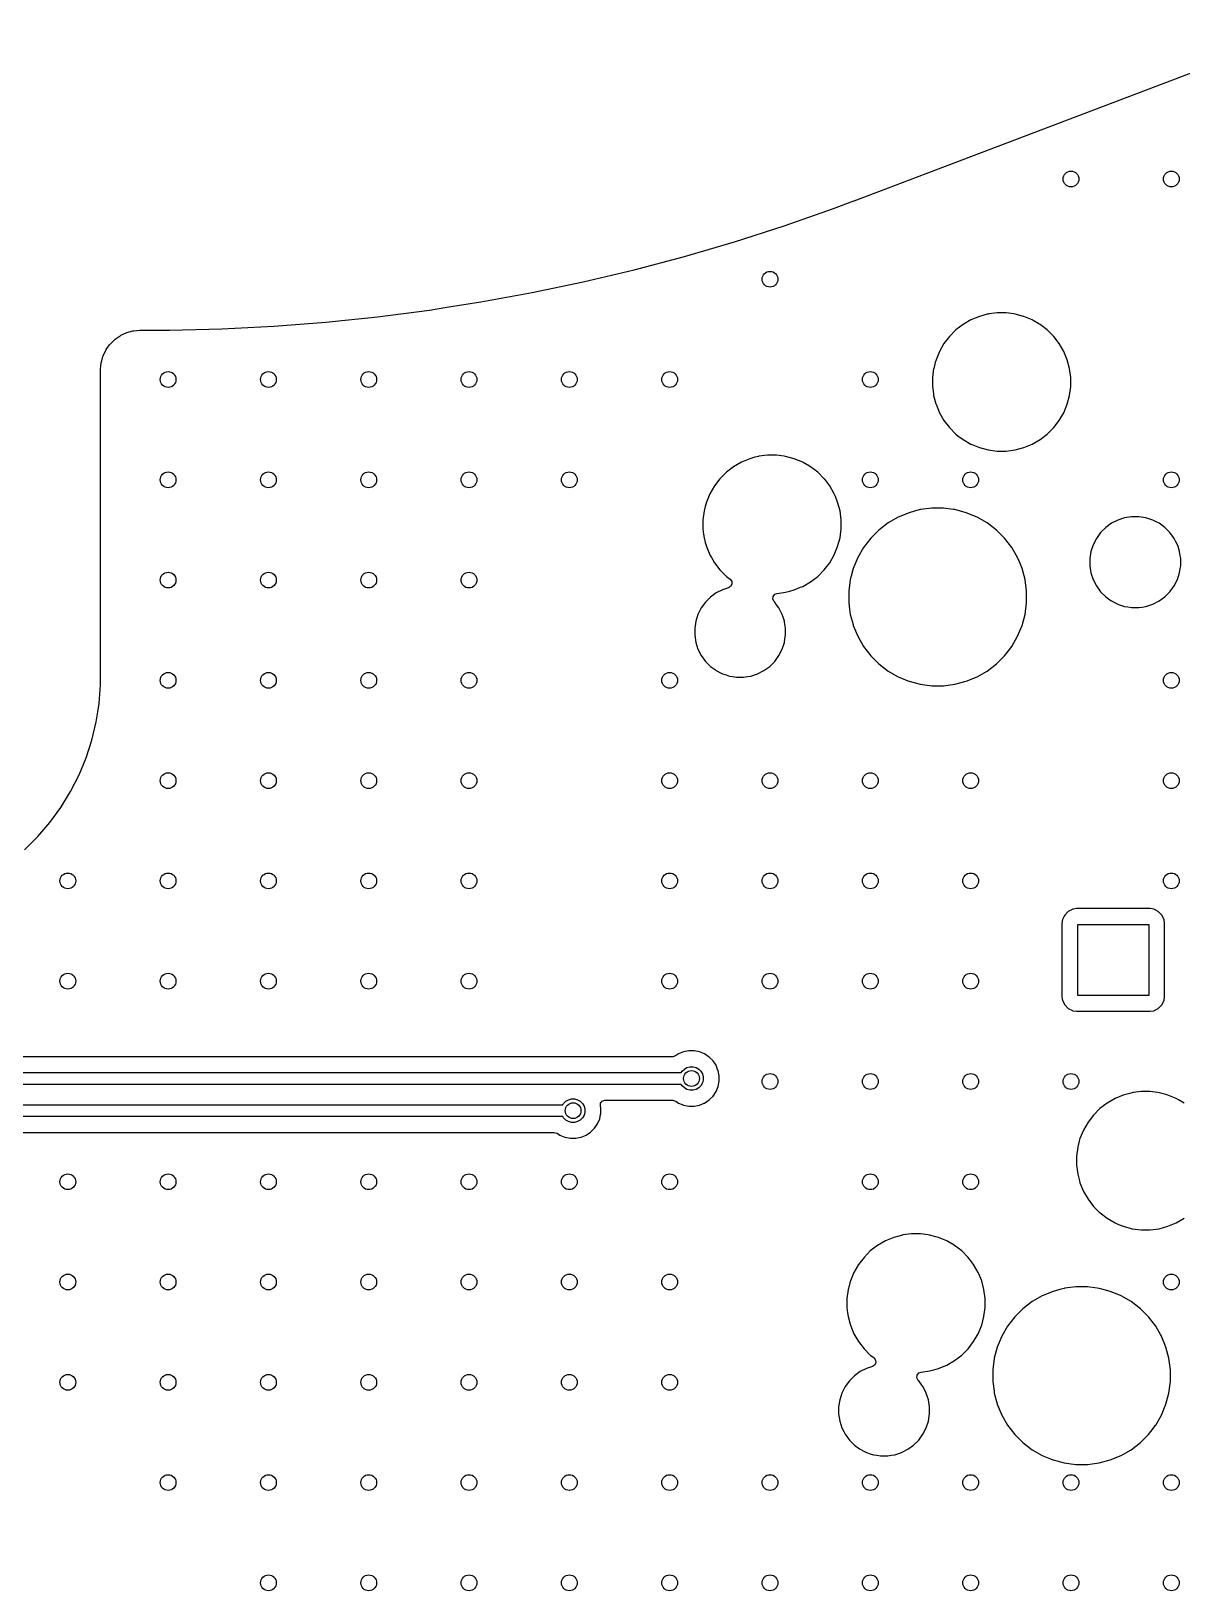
# Model space of a CAD drawing. Extents: x 2.6 to 14.2, y -9.4 to -3.8.
# Drawn here: x 8.647 to 9.794, y -5.838 to -4.283 of the extents above; entities that cross this region are included whole.
import ezdxf

# ---------------------------------------------------------------- set-up
doc = ezdxf.new("R2010")
doc.units = 0
doc.header["$MEASUREMENT"] = 0
doc.layers.add('BLACK', color=7, linetype='CONTINUOUS')

msp = doc.modelspace()

# ---------------------------------------------------------------- linework, layer by layer
at = {"layer": 'BLACK', "linetype": 'CONTINUOUS'}
for p, q in [((9.5416, -4.424), (9.9129, -4.2831)), ((9.5014, -4.4392), (9.5292, -4.4287)), ((9.5292, -4.4287), (9.5416, -4.424)), ((9.4671, -4.4522), (9.5014, -4.4392)), ((9.3974, -4.4772), (9.4464, -4.4601)), ((9.4464, -4.4601), (9.4669, -4.4523)), ((9.4669, -4.4523), (9.4671, -4.4522)), ((9.4669, -4.4523), (9.4669, -4.4523)), ((9.4671, -4.4522), (9.4671, -4.4522)), ((9.3479, -4.4931), (9.3974, -4.4772)), ((9.298, -4.5078), (9.3479, -4.4931)), ((9.2477, -4.5211), (9.298, -4.5078)), ((9.1971, -4.5331), (9.2477, -4.5211)), ((9.1462, -4.5438), (9.1971, -4.5331)), ((9.0611, -4.5585), (9.0951, -4.5531)), ((9.0951, -4.5531), (9.1462, -4.5438)), ((9.0951, -4.5531), (9.0951, -4.5531)), ((9.0951, -4.5531), (9.0951, -4.5531)), ((8.9404, -4.5733), (8.9921, -4.5679)), ((8.9921, -4.5679), (9.0437, -4.5612)), ((9.0437, -4.5612), (9.0611, -4.5585)), ((9.5835, -4.5711), (9.5757, -4.5756)), ((9.5919, -4.5676), (9.5835, -4.5711)), ((9.5835, -4.5711), (9.5835, -4.5711)), ((9.5997, -4.5655), (9.5919, -4.5676)), ((9.6006, -4.5653), (9.5997, -4.5655)), ((9.6017, -4.5651), (9.6006, -4.5653)), ((9.6096, -4.5641), (9.6017, -4.5651)), ((9.6186, -4.5641), (9.6096, -4.5641)), ((9.6096, -4.5641), (9.6096, -4.5641)), ((9.6261, -4.5651), (9.6186, -4.5641)), ((9.6186, -4.5641), (9.6186, -4.5641)), ((9.6275, -4.5653), (9.6261, -4.5651)), ((9.636, -4.5675), (9.6275, -4.5653)), ((9.6363, -4.5676), (9.636, -4.5675)), ((9.6446, -4.5711), (9.6363, -4.5676)), ((9.6454, -4.5715), (9.6446, -4.5711)), ((9.6446, -4.5711), (9.6446, -4.5711)), ((9.6513, -4.5749), (9.6454, -4.5715)), ((8.7303, -4.5903), (8.7353, -4.5869)), ((8.7353, -4.5869), (8.736, -4.5864)), ((8.736, -4.5864), (8.7414, -4.5839)), ((8.7414, -4.5839), (8.7422, -4.5836)), ((8.7422, -4.5836), (8.748, -4.5821)), ((8.748, -4.5821), (8.7489, -4.5819)), ((8.7489, -4.5819), (8.7551, -4.5814)), ((8.7551, -4.5814), (8.7555, -4.5814)), ((8.7555, -4.5814), (8.7567, -4.5814)), ((8.7567, -4.5814), (8.7567, -4.5814)), ((8.7567, -4.5814), (8.7587, -4.5814)), ((8.7587, -4.5814), (8.7587, -4.5814)), ((8.7587, -4.5814), (8.7847, -4.5814)), ((8.7847, -4.5814), (8.8367, -4.58)), ((8.7847, -4.5814), (8.7847, -4.5814)), ((8.8367, -4.58), (8.8886, -4.5773)), ((8.8367, -4.58), (8.8367, -4.58)), ((8.8367, -4.58), (8.8367, -4.58)), ((8.8886, -4.5773), (8.9404, -4.5733)), ((9.5621, -4.5875), (9.5566, -4.5946)), ((9.5685, -4.5811), (9.5621, -4.5875)), ((9.5757, -4.5756), (9.5685, -4.5811)), ((9.6524, -4.5756), (9.6513, -4.5749)), ((9.6596, -4.5811), (9.6524, -4.5756)), ((9.666, -4.5875), (9.6596, -4.5811)), ((9.6596, -4.5811), (9.6596, -4.5811)), ((9.6715, -4.5946), (9.666, -4.5875)), ((9.666, -4.5875), (9.666, -4.5875)), ((8.7196, -4.6044), (8.721, -4.6014)), ((8.721, -4.6014), (8.7214, -4.6007)), ((8.7214, -4.6007), (8.7249, -4.5958)), ((8.7249, -4.5958), (8.7254, -4.5951)), ((8.7254, -4.5951), (8.7297, -4.5909)), ((8.7297, -4.5909), (8.7303, -4.5903)), ((9.5521, -4.6025), (9.5487, -4.6108)), ((9.5566, -4.5946), (9.5521, -4.6025)), ((9.5521, -4.6025), (9.5521, -4.6025)), ((9.676, -4.6025), (9.6715, -4.5946)), ((9.6715, -4.5946), (9.6715, -4.5946)), ((9.6715, -4.5946), (9.6715, -4.5946)), ((9.6774, -4.6058), (9.676, -4.6025)), ((9.676, -4.6025), (9.676, -4.6025)), ((9.676, -4.6025), (9.676, -4.6025)), ((8.7159, -4.6205), (8.7163, -4.6165)), ((8.7163, -4.6165), (8.7165, -4.6143)), ((8.7165, -4.6143), (8.7166, -4.6135)), ((8.7166, -4.6135), (8.7171, -4.6118)), ((8.7171, -4.6118), (8.7182, -4.6077)), ((8.7182, -4.6077), (8.7185, -4.6069)), ((8.7185, -4.6069), (8.7196, -4.6044)), ((8.7185, -4.6069), (8.7185, -4.6069)), ((9.548, -4.6135), (9.5464, -4.6195)), ((9.5487, -4.6108), (9.548, -4.6135)), ((9.6795, -4.6108), (9.6774, -4.6058)), ((9.6818, -4.6195), (9.6795, -4.6108)), ((8.7159, -4.6209), (8.7159, -4.6205)), ((8.7159, -4.6285), (8.7159, -4.6209)), ((8.7159, -4.8785), (8.7159, -4.6285)), ((9.5463, -4.6195), (9.5452, -4.6285)), ((9.5452, -4.6285), (9.5452, -4.6375)), ((9.5464, -4.6195), (9.5463, -4.6195)), ((9.5463, -4.6195), (9.5463, -4.6195)), ((9.683, -4.6285), (9.6818, -4.6195)), ((9.683, -4.6375), (9.683, -4.6285)), ((9.5452, -4.6375), (9.5461, -4.6449)), ((9.5461, -4.6449), (9.5463, -4.6465)), ((9.5463, -4.6465), (9.5485, -4.6547)), ((9.6795, -4.6552), (9.6818, -4.6465)), ((9.6818, -4.6465), (9.683, -4.6375)), ((9.5485, -4.6547), (9.5487, -4.6552)), ((9.5487, -4.6552), (9.5521, -4.6636)), ((9.5521, -4.6636), (9.5521, -4.6636)), ((9.5521, -4.6636), (9.5566, -4.6714)), ((9.6715, -4.6714), (9.676, -4.6636)), ((9.676, -4.6636), (9.6795, -4.6552)), ((9.5566, -4.6714), (9.5621, -4.6785)), ((9.5621, -4.6785), (9.5621, -4.6785)), ((9.5621, -4.6785), (9.5685, -4.6849)), ((9.6596, -4.6849), (9.6658, -4.6787)), ((9.6658, -4.6787), (9.666, -4.6785)), ((9.666, -4.6785), (9.6715, -4.6714)), ((9.666, -4.6785), (9.666, -4.6785)), ((9.666, -4.6785), (9.666, -4.6785)), ((9.5685, -4.6849), (9.5685, -4.6849)), ((9.5685, -4.6849), (9.5685, -4.6849)), ((9.5685, -4.6849), (9.5705, -4.6865)), ((9.5705, -4.6865), (9.5757, -4.6904)), ((9.5757, -4.6904), (9.5757, -4.6904)), ((9.5757, -4.6904), (9.5757, -4.6904)), ((9.5757, -4.6904), (9.5835, -4.6949)), ((9.5835, -4.6949), (9.5835, -4.6949)), ((9.5835, -4.6949), (9.5835, -4.6949)), ((9.5835, -4.6949), (9.5854, -4.6957)), ((9.5854, -4.6957), (9.5919, -4.6984)), ((9.6363, -4.6984), (9.6446, -4.6949)), ((9.6446, -4.6949), (9.6524, -4.6904)), ((9.6524, -4.6904), (9.6596, -4.6849)), ((9.6596, -4.6849), (9.6596, -4.6849)), ((9.6596, -4.6849), (9.6596, -4.6849)), ((9.363, -4.7095), (9.3547, -4.713)), ((9.3681, -4.7081), (9.363, -4.7095)), ((9.3718, -4.7072), (9.3681, -4.7081)), ((9.3722, -4.7071), (9.3718, -4.7072)), ((9.3807, -4.706), (9.3722, -4.7071)), ((9.3898, -4.706), (9.3807, -4.706)), ((9.3807, -4.706), (9.3807, -4.706)), ((9.3972, -4.707), (9.3898, -4.706)), ((9.3898, -4.706), (9.3898, -4.706)), ((9.3987, -4.7072), (9.3972, -4.707)), ((9.406, -4.7091), (9.3987, -4.7072)), ((9.4074, -4.7095), (9.406, -4.7091)), ((9.4158, -4.713), (9.4074, -4.7095)), ((9.5919, -4.6984), (9.6006, -4.7007)), ((9.6006, -4.7007), (9.6096, -4.7019)), ((9.6096, -4.7019), (9.6096, -4.7019)), ((9.6096, -4.7019), (9.6186, -4.7019)), ((9.6186, -4.7019), (9.6275, -4.7007)), ((9.6186, -4.7019), (9.6186, -4.7019)), ((9.6275, -4.7007), (9.6363, -4.6984)), ((9.3397, -4.723), (9.3333, -4.7294)), ((9.3469, -4.7175), (9.3397, -4.723)), ((9.3547, -4.713), (9.3469, -4.7175)), ((9.3547, -4.713), (9.3547, -4.713)), ((9.4163, -4.7133), (9.4158, -4.713)), ((9.4158, -4.713), (9.4158, -4.713)), ((9.4227, -4.717), (9.4163, -4.7133)), ((9.4236, -4.7175), (9.4227, -4.717)), ((9.4308, -4.723), (9.4236, -4.7175)), ((9.4372, -4.7294), (9.4308, -4.723)), ((9.4308, -4.723), (9.4308, -4.723)), ((9.3278, -4.7365), (9.3233, -4.7444)), ((9.3333, -4.7294), (9.3278, -4.7365)), ((9.4377, -4.73), (9.4372, -4.7294)), ((9.4372, -4.7294), (9.4372, -4.7294)), ((9.4372, -4.7294), (9.4372, -4.7294)), ((9.4427, -4.7365), (9.4377, -4.73)), ((9.4472, -4.7444), (9.4427, -4.7365)), ((9.4427, -4.7365), (9.4427, -4.7365)), ((9.4427, -4.7365), (9.4427, -4.7365)), ((9.3186, -4.7572), (9.3178, -4.7602)), ((9.3198, -4.7527), (9.3186, -4.7572)), ((9.3233, -4.7444), (9.3198, -4.7527)), ((9.3233, -4.7444), (9.3233, -4.7444)), ((9.4484, -4.7473), (9.4472, -4.7444)), ((9.4472, -4.7444), (9.4472, -4.7444)), ((9.4472, -4.7444), (9.4472, -4.7444)), ((9.4506, -4.7527), (9.4484, -4.7473)), ((9.453, -4.7614), (9.4506, -4.7527)), ((9.5445, -4.7587), (9.5336, -4.7602)), ((9.5561, -4.7587), (9.5445, -4.7587)), ((9.5445, -4.7587), (9.5445, -4.7587)), ((9.5657, -4.76), (9.5561, -4.7587)), ((9.5561, -4.7587), (9.5561, -4.7587)), ((9.3175, -4.7614), (9.3163, -4.7704)), ((9.3163, -4.7704), (9.3163, -4.7794)), ((9.3178, -4.7602), (9.3175, -4.7614)), ((9.3175, -4.7614), (9.3175, -4.7614)), ((9.4542, -4.7704), (9.453, -4.7614)), ((9.4542, -4.7794), (9.4542, -4.7704)), ((9.501, -4.7735), (9.4918, -4.7806)), ((9.5111, -4.7677), (9.501, -4.7735)), ((9.5218, -4.7633), (9.5111, -4.7677)), ((9.5111, -4.7677), (9.5111, -4.7677)), ((9.5273, -4.7618), (9.5218, -4.7633)), ((9.5218, -4.7633), (9.5218, -4.7633)), ((9.533, -4.7602), (9.5273, -4.7618)), ((9.5336, -4.7602), (9.533, -4.7602)), ((9.5676, -4.7602), (9.5657, -4.76)), ((9.5789, -4.7633), (9.5676, -4.7602)), ((9.5896, -4.7677), (9.5789, -4.7633)), ((9.5789, -4.7633), (9.5789, -4.7633)), ((9.5789, -4.7633), (9.5789, -4.7633)), ((9.5997, -4.7735), (9.5896, -4.7677)), ((9.5896, -4.7677), (9.5896, -4.7677)), ((9.6089, -4.7806), (9.5997, -4.7735)), ((9.7235, -4.7739), (9.7178, -4.7781)), ((9.7299, -4.7706), (9.7235, -4.7739)), ((9.7367, -4.7684), (9.7299, -4.7706)), ((9.7299, -4.7706), (9.7299, -4.7706)), ((9.7437, -4.7673), (9.7367, -4.7684)), ((9.7508, -4.7673), (9.7437, -4.7673)), ((9.7437, -4.7673), (9.7437, -4.7673)), ((9.7579, -4.7684), (9.7508, -4.7673)), ((9.7508, -4.7673), (9.7508, -4.7673)), ((9.7647, -4.7706), (9.7579, -4.7684)), ((9.7683, -4.7725), (9.7647, -4.7706)), ((9.7647, -4.7706), (9.7647, -4.7706)), ((9.771, -4.7739), (9.7683, -4.7725)), ((9.7768, -4.7781), (9.771, -4.7739)), ((9.771, -4.7739), (9.771, -4.7739)), ((9.771, -4.7739), (9.771, -4.7739)), ((9.3163, -4.7794), (9.317, -4.7847)), ((9.317, -4.7847), (9.3175, -4.7884)), ((9.3175, -4.7884), (9.3187, -4.793)), ((9.4506, -4.7971), (9.453, -4.7884)), ((9.453, -4.7884), (9.4542, -4.7794)), ((9.4836, -4.7888), (9.4765, -4.798)), ((9.4918, -4.7806), (9.4836, -4.7888)), ((9.4836, -4.7888), (9.4836, -4.7888)), ((9.4918, -4.7806), (9.4918, -4.7806)), ((9.6171, -4.7888), (9.6089, -4.7806)), ((9.6089, -4.7806), (9.6089, -4.7806)), ((9.6242, -4.798), (9.6171, -4.7888)), ((9.6171, -4.7888), (9.6171, -4.7888)), ((9.7085, -4.7889), (9.7053, -4.7952)), ((9.7127, -4.7831), (9.7085, -4.7889)), ((9.7178, -4.7781), (9.7127, -4.7831)), ((9.7127, -4.7831), (9.7127, -4.7831)), ((9.7178, -4.7781), (9.7178, -4.7781)), ((9.7818, -4.7831), (9.7768, -4.7781)), ((9.7768, -4.7781), (9.7768, -4.7781)), ((9.7855, -4.7881), (9.7818, -4.7831)), ((9.7818, -4.7831), (9.7818, -4.7831)), ((9.786, -4.7889), (9.7855, -4.7881)), ((9.7875, -4.7917), (9.786, -4.7889)), ((9.3187, -4.793), (9.3198, -4.7971)), ((9.3198, -4.7971), (9.3233, -4.8054)), ((9.3233, -4.8054), (9.3233, -4.8054)), ((9.3233, -4.8054), (9.3248, -4.8081)), ((9.4427, -4.8133), (9.4472, -4.8054)), ((9.4472, -4.8054), (9.4506, -4.7971)), ((9.4765, -4.798), (9.4707, -4.8081)), ((9.6299, -4.808), (9.6242, -4.798)), ((9.7031, -4.802), (9.702, -4.809)), ((9.7053, -4.7952), (9.7031, -4.802)), ((9.7053, -4.7952), (9.7053, -4.7952)), ((9.7893, -4.7952), (9.7875, -4.7917)), ((9.7899, -4.7971), (9.7893, -4.7952)), ((9.7893, -4.7952), (9.7893, -4.7952)), ((9.7915, -4.802), (9.7899, -4.7971)), ((9.7918, -4.8043), (9.7915, -4.802)), ((9.7926, -4.809), (9.7918, -4.8043)), ((9.3248, -4.8081), (9.3262, -4.8104)), ((9.3262, -4.8104), (9.3278, -4.8133)), ((9.3278, -4.8133), (9.3333, -4.8204)), ((9.3333, -4.8204), (9.3333, -4.8204)), ((9.3333, -4.8204), (9.3397, -4.8268)), ((9.4308, -4.8268), (9.4372, -4.8204)), ((9.4372, -4.8204), (9.4427, -4.8133)), ((9.4372, -4.8204), (9.4372, -4.8204)), ((9.4372, -4.8204), (9.4372, -4.8204)), ((9.4662, -4.8188), (9.4642, -4.8265)), ((9.4707, -4.8081), (9.4662, -4.8188)), ((9.4662, -4.8188), (9.4662, -4.8188)), ((9.4707, -4.8081), (9.4707, -4.8081)), ((9.63, -4.8081), (9.6299, -4.808)), ((9.6304, -4.809), (9.63, -4.8081)), ((9.6307, -4.8098), (9.6304, -4.809)), ((9.6311, -4.8107), (9.6307, -4.8098)), ((9.6344, -4.8188), (9.6311, -4.8107)), ((9.6374, -4.83), (9.6344, -4.8188)), ((9.6344, -4.8188), (9.6344, -4.8188)), ((9.702, -4.809), (9.702, -4.8162)), ((9.702, -4.8162), (9.7031, -4.8232)), ((9.7915, -4.8232), (9.7922, -4.8188)), ((9.7922, -4.8188), (9.7926, -4.8162)), ((9.7926, -4.8162), (9.7926, -4.809)), ((9.3397, -4.8268), (9.3397, -4.8268)), ((9.3397, -4.8268), (9.3434, -4.8296)), ((9.3434, -4.8296), (9.345, -4.8319)), ((9.3452, -4.8346), (9.3438, -4.837)), ((9.345, -4.8319), (9.3452, -4.8346)), ((9.4136, -4.8377), (9.4158, -4.8369)), ((9.4158, -4.8368), (9.4236, -4.8323)), ((9.4158, -4.8369), (9.4158, -4.8368)), ((9.4158, -4.8368), (9.4158, -4.8368)), ((9.4158, -4.8368), (9.4158, -4.8368)), ((9.4236, -4.8323), (9.4308, -4.8268)), ((9.4308, -4.8268), (9.4308, -4.8268)), ((9.4308, -4.8268), (9.4308, -4.8268)), ((9.4632, -4.83), (9.4617, -4.8415)), ((9.4642, -4.8265), (9.4632, -4.83)), ((9.4632, -4.83), (9.4632, -4.83)), ((9.6389, -4.8415), (9.6374, -4.83)), ((9.7031, -4.8232), (9.7053, -4.83)), ((9.7053, -4.83), (9.7053, -4.83)), ((9.7053, -4.83), (9.7085, -4.8363)), ((9.7085, -4.8363), (9.7127, -4.8421)), ((9.7818, -4.8421), (9.786, -4.8363)), ((9.786, -4.8363), (9.7893, -4.83)), ((9.7893, -4.83), (9.7915, -4.8232)), ((9.3239, -4.8475), (9.3188, -4.8526)), ((9.3296, -4.8433), (9.3239, -4.8475)), ((9.3239, -4.8475), (9.3239, -4.8475)), ((9.336, -4.8401), (9.3296, -4.8433)), ((9.3419, -4.8382), (9.336, -4.8401)), ((9.336, -4.8401), (9.336, -4.8401)), ((9.3438, -4.837), (9.3419, -4.8382)), ((9.3861, -4.8496), (9.3863, -4.8469)), ((9.3874, -4.852), (9.3861, -4.8496)), ((9.3863, -4.8469), (9.3879, -4.8447)), ((9.3879, -4.8526), (9.3874, -4.852)), ((9.3879, -4.8447), (9.3902, -4.8438)), ((9.3902, -4.8438), (9.3987, -4.8426)), ((9.3987, -4.8426), (9.4029, -4.8415)), ((9.4029, -4.8415), (9.4074, -4.8403)), ((9.4074, -4.8403), (9.4136, -4.8377)), ((9.4617, -4.8415), (9.4617, -4.8531)), ((9.6389, -4.8531), (9.6389, -4.8415)), ((9.7127, -4.8421), (9.7127, -4.8421)), ((9.7127, -4.8421), (9.7178, -4.8472)), ((9.7178, -4.8472), (9.7178, -4.8472)), ((9.7178, -4.8472), (9.7219, -4.8501)), ((9.7219, -4.8501), (9.7235, -4.8513)), ((9.7235, -4.8513), (9.7271, -4.8531)), ((9.7647, -4.8546), (9.771, -4.8513)), ((9.771, -4.8513), (9.7768, -4.8472)), ((9.7768, -4.8472), (9.7818, -4.8421)), ((9.3114, -4.8647), (9.3092, -4.8715)), ((9.3146, -4.8583), (9.3114, -4.8647)), ((9.3114, -4.8647), (9.3114, -4.8647)), ((9.3188, -4.8526), (9.3146, -4.8583)), ((9.3188, -4.8526), (9.3188, -4.8526)), ((9.3898, -4.8551), (9.3879, -4.8526)), ((9.3879, -4.8526), (9.3879, -4.8526)), ((9.3921, -4.8583), (9.3898, -4.8551)), ((9.394, -4.8621), (9.3921, -4.8583)), ((9.3953, -4.8647), (9.394, -4.8621)), ((9.3963, -4.8676), (9.3953, -4.8647)), ((9.3953, -4.8647), (9.3953, -4.8647)), ((9.3975, -4.8715), (9.3963, -4.8676)), ((9.4617, -4.8531), (9.4625, -4.8594)), ((9.4625, -4.8594), (9.4632, -4.8647)), ((9.4632, -4.8647), (9.466, -4.8749)), ((9.6344, -4.8759), (9.6374, -4.8647)), ((9.6374, -4.8647), (9.6389, -4.8531)), ((9.7271, -4.8531), (9.7299, -4.8546)), ((9.7299, -4.8546), (9.7299, -4.8546)), ((9.7299, -4.8546), (9.7315, -4.8551)), ((9.7315, -4.8551), (9.7367, -4.8568)), ((9.7367, -4.8568), (9.7399, -4.8573)), ((9.7399, -4.8573), (9.7437, -4.8579)), ((9.7437, -4.8579), (9.7437, -4.8579)), ((9.7437, -4.8579), (9.7508, -4.8579)), ((9.7508, -4.8579), (9.7543, -4.8574)), ((9.7543, -4.8574), (9.7579, -4.8568)), ((9.7579, -4.8568), (9.7647, -4.8546)), ((8.7159, -4.9222), (8.7159, -4.8785)), ((9.3092, -4.8715), (9.3081, -4.8785)), ((9.3081, -4.8785), (9.3081, -4.8856)), ((9.3977, -4.8725), (9.3975, -4.8715)), ((9.3987, -4.8785), (9.3977, -4.8725)), ((9.3987, -4.8856), (9.3987, -4.8785)), ((9.466, -4.8749), (9.4662, -4.8759)), ((9.4662, -4.8759), (9.4662, -4.8759)), ((9.4662, -4.8759), (9.4707, -4.8866)), ((9.63, -4.8866), (9.6344, -4.8759)), ((9.3081, -4.8856), (9.3092, -4.8927)), ((9.3092, -4.8927), (9.3114, -4.8994)), ((9.3953, -4.8994), (9.3975, -4.8927)), ((9.3975, -4.8927), (9.3981, -4.889)), ((9.3981, -4.889), (9.3987, -4.8856)), ((9.4707, -4.8866), (9.4707, -4.8866)), ((9.4707, -4.8866), (9.4765, -4.8967)), ((9.4765, -4.8967), (9.4836, -4.9059)), ((9.6209, -4.901), (9.6242, -4.8967)), ((9.6242, -4.8967), (9.63, -4.8866)), ((9.3114, -4.8994), (9.3114, -4.8994)), ((9.3114, -4.8994), (9.3146, -4.9058)), ((9.3146, -4.9058), (9.3188, -4.9116)), ((9.3188, -4.9116), (9.3188, -4.9116)), ((9.3188, -4.9116), (9.3239, -4.9166)), ((9.3829, -4.9166), (9.3879, -4.9116)), ((9.3879, -4.9116), (9.3921, -4.9058)), ((9.3921, -4.9058), (9.3953, -4.8994)), ((9.4836, -4.9059), (9.4836, -4.9059)), ((9.4836, -4.9059), (9.4918, -4.9141)), ((9.4918, -4.9141), (9.4918, -4.9141)), ((9.4918, -4.9141), (9.501, -4.9212)), ((9.5997, -4.9212), (9.6089, -4.9141)), ((9.6089, -4.9141), (9.6171, -4.9059)), ((9.6171, -4.9059), (9.6209, -4.901)), ((8.7159, -4.9258), (8.7159, -4.9222)), ((8.7159, -4.9351), (8.7159, -4.9258)), ((9.3239, -4.9166), (9.3239, -4.9166)), ((9.3239, -4.9166), (9.3287, -4.9201)), ((9.3287, -4.9201), (9.3296, -4.9208)), ((9.3296, -4.9208), (9.3338, -4.9229)), ((9.3338, -4.9229), (9.336, -4.924)), ((9.336, -4.924), (9.336, -4.924)), ((9.336, -4.924), (9.3394, -4.9251)), ((9.3394, -4.9251), (9.3428, -4.9262)), ((9.3428, -4.9262), (9.3458, -4.9267)), ((9.3458, -4.9267), (9.3498, -4.9274)), ((9.3498, -4.9274), (9.3498, -4.9274)), ((9.3498, -4.9274), (9.3569, -4.9274)), ((9.3569, -4.9274), (9.3609, -4.9267)), ((9.3609, -4.9267), (9.364, -4.9262)), ((9.364, -4.9262), (9.3707, -4.924)), ((9.3707, -4.924), (9.3771, -4.9208)), ((9.3771, -4.9208), (9.3829, -4.9166)), ((9.501, -4.9212), (9.5111, -4.927)), ((9.5111, -4.927), (9.5111, -4.927)), ((9.5111, -4.927), (9.5111, -4.927)), ((9.5111, -4.927), (9.5181, -4.9299)), ((9.5181, -4.9299), (9.5206, -4.9309)), ((9.5789, -4.9314), (9.5896, -4.927)), ((9.5896, -4.927), (9.5997, -4.9212)), ((8.7145, -4.9536), (8.7159, -4.9351)), ((9.5206, -4.9309), (9.5218, -4.9314)), ((9.5218, -4.9314), (9.533, -4.9344)), ((9.533, -4.9344), (9.5445, -4.9359)), ((9.5445, -4.9359), (9.5445, -4.9359)), ((9.5445, -4.9359), (9.5561, -4.9359)), ((9.5561, -4.9359), (9.5676, -4.9344)), ((9.5561, -4.9359), (9.5561, -4.9359)), ((9.5676, -4.9344), (9.5789, -4.9314)), ((8.7131, -4.962), (8.7145, -4.9536)), ((8.7072, -4.99), (8.7116, -4.9719)), ((8.7116, -4.9719), (8.7131, -4.962)), ((8.7015, -5.0076), (8.7072, -4.99)), ((8.6944, -5.0248), (8.7015, -5.0076)), ((8.686, -5.0413), (8.6944, -5.0248)), ((8.6763, -5.0572), (8.686, -5.0413)), ((8.6654, -5.0722), (8.6763, -5.0572)), ((8.6533, -5.0863), (8.6654, -5.0722)), ((8.6402, -5.0994), (8.6533, -5.0863)), ((9.6805, -5.1609), (9.677, -5.1645)), ((9.685, -5.1587), (9.6805, -5.1609)), ((9.6805, -5.1609), (9.6805, -5.1609)), ((9.6805, -5.1609), (9.6805, -5.1609)), ((9.6857, -5.1586), (9.685, -5.1587)), ((9.6887, -5.1581), (9.6857, -5.1586)), ((9.762, -5.1581), (9.6887, -5.1581)), ((9.7657, -5.1587), (9.762, -5.1581)), ((9.7671, -5.1593), (9.7657, -5.1587)), ((9.7702, -5.1609), (9.7671, -5.1593)), ((9.7737, -5.1645), (9.7702, -5.1609)), ((9.7702, -5.1609), (9.7702, -5.1609)), ((9.7702, -5.1609), (9.7702, -5.1609)), ((9.6747, -5.1689), (9.6742, -5.1726)), ((9.6742, -5.1726), (9.6742, -5.246)), ((9.6765, -5.1655), (9.6747, -5.1689)), ((9.677, -5.1645), (9.6765, -5.1655)), ((9.677, -5.1645), (9.677, -5.1645)), ((9.677, -5.1645), (9.677, -5.1645)), ((9.6899, -5.2447), (9.6899, -5.1739)), ((9.6899, -5.1739), (9.7608, -5.1739)), ((9.7608, -5.1739), (9.7608, -5.2447)), ((9.776, -5.1689), (9.7737, -5.1645)), ((9.7737, -5.1645), (9.7737, -5.1645)), ((9.7737, -5.1645), (9.7737, -5.1645)), ((9.7766, -5.1726), (9.776, -5.1689)), ((9.7766, -5.246), (9.7766, -5.1726)), ((9.6742, -5.246), (9.6745, -5.2481)), ((9.6745, -5.2481), (9.6747, -5.2496)), ((9.6747, -5.2496), (9.677, -5.2541)), ((9.677, -5.2541), (9.677, -5.2541)), ((9.677, -5.2541), (9.677, -5.2541)), ((9.677, -5.2541), (9.6805, -5.2576)), ((9.7608, -5.2447), (9.6899, -5.2447)), ((9.7702, -5.2576), (9.7737, -5.2541)), ((9.7737, -5.2541), (9.776, -5.2496)), ((9.776, -5.2496), (9.7766, -5.246)), ((9.776, -5.2496), (9.776, -5.2496)), ((9.776, -5.2496), (9.776, -5.2496)), ((9.7766, -5.246), (9.7766, -5.246)), ((9.6805, -5.2576), (9.6805, -5.2576)), ((9.6805, -5.2576), (9.6805, -5.2576)), ((9.6805, -5.2576), (9.6847, -5.2598)), ((9.6847, -5.2598), (9.685, -5.2599)), ((9.685, -5.2599), (9.6887, -5.2605)), ((9.6887, -5.2605), (9.6887, -5.2605)), ((9.6887, -5.2605), (9.762, -5.2605)), ((9.762, -5.2605), (9.7657, -5.2599)), ((9.7657, -5.2599), (9.7702, -5.2576)), ((9.2919, -5.3031), (9.289, -5.305)), ((9.2969, -5.301), (9.2919, -5.3031)), ((9.2919, -5.3031), (9.2919, -5.3031)), ((9.3022, -5.2999), (9.2969, -5.301)), ((9.2969, -5.301), (9.2969, -5.301)), ((9.3077, -5.2999), (9.3022, -5.2999)), ((9.3022, -5.2999), (9.3022, -5.2999)), ((9.313, -5.301), (9.3077, -5.2999)), ((9.3077, -5.2999), (9.3077, -5.2999)), ((9.318, -5.3031), (9.313, -5.301)), ((9.313, -5.301), (9.313, -5.301)), ((9.3225, -5.3061), (9.318, -5.3031)), ((9.318, -5.3031), (9.318, -5.3031)), ((9.2863, -5.3058), (6.8687, -5.3058)), ((9.289, -5.305), (9.2863, -5.3058)), ((9.2863, -5.3058), (9.2863, -5.3058)), ((9.2956, -5.3203), (9.2978, -5.3181)), ((9.2978, -5.3181), (9.3004, -5.3166)), ((9.3004, -5.3166), (9.3034, -5.3158)), ((9.3034, -5.3158), (9.3065, -5.3158)), ((9.3065, -5.3158), (9.3095, -5.3166)), ((9.3095, -5.3166), (9.3121, -5.3181)), ((9.3121, -5.3181), (9.3143, -5.3203)), ((9.3264, -5.3099), (9.3225, -5.3061)), ((9.3225, -5.3061), (9.3225, -5.3061)), ((9.3294, -5.3144), (9.3264, -5.3099)), ((9.3264, -5.3099), (9.3264, -5.3099)), ((9.331, -5.3184), (9.3294, -5.3144)), ((9.3294, -5.3144), (9.3294, -5.3144)), ((9.3315, -5.3195), (9.331, -5.3184)), ((6.8715, -5.3216), (9.2948, -5.3216)), ((9.2948, -5.3334), (6.874, -5.3334)), ((9.2948, -5.3216), (9.2956, -5.3203)), ((9.2956, -5.3347), (9.2948, -5.3334)), ((9.3143, -5.3203), (9.3159, -5.323)), ((9.3159, -5.332), (9.3143, -5.3347)), ((9.3159, -5.323), (9.3167, -5.326)), ((9.3167, -5.3291), (9.3159, -5.332)), ((9.3167, -5.326), (9.3167, -5.3291)), ((9.3325, -5.3248), (9.3315, -5.3195)), ((9.3315, -5.3195), (9.3315, -5.3195)), ((9.3315, -5.3195), (9.3315, -5.3195)), ((9.3315, -5.3356), (9.3325, -5.3302)), ((9.3325, -5.3302), (9.3325, -5.3248)), ((9.3325, -5.3302), (9.3325, -5.3302)), ((9.1797, -5.3503), (9.1823, -5.3487)), ((9.1823, -5.3487), (9.1853, -5.3479)), ((9.1853, -5.3479), (9.1884, -5.3479)), ((9.1884, -5.3479), (9.1914, -5.3487)), ((9.1914, -5.3487), (9.194, -5.3503)), ((9.2143, -5.3523), (9.216, -5.3501)), ((9.216, -5.3501), (9.2186, -5.3492)), ((9.2186, -5.3492), (9.2188, -5.3492)), ((9.2188, -5.3492), (9.2863, -5.3492)), ((9.2863, -5.3492), (9.2889, -5.35)), ((9.2889, -5.35), (9.289, -5.35)), ((9.289, -5.35), (9.2894, -5.3503)), ((9.2978, -5.3369), (9.2956, -5.3347)), ((9.3004, -5.3384), (9.2978, -5.3369)), ((9.3034, -5.3392), (9.3004, -5.3384)), ((9.3065, -5.3392), (9.3034, -5.3392)), ((9.3095, -5.3384), (9.3065, -5.3392)), ((9.3121, -5.3369), (9.3095, -5.3384)), ((9.3143, -5.3347), (9.3121, -5.3369)), ((9.318, -5.352), (9.3225, -5.3489)), ((9.3225, -5.3489), (9.3264, -5.3451)), ((9.3264, -5.3451), (9.3294, -5.3406)), ((9.3294, -5.3406), (9.3315, -5.3356)), ((9.7271, -5.3476), (9.7192, -5.3521)), ((9.7354, -5.3441), (9.7271, -5.3476)), ((9.7271, -5.3476), (9.7271, -5.3476)), ((9.7418, -5.3424), (9.7354, -5.3441)), ((9.7441, -5.3418), (9.7418, -5.3424)), ((9.7453, -5.3416), (9.7441, -5.3418)), ((9.7531, -5.3406), (9.7453, -5.3416)), ((9.7621, -5.3406), (9.7531, -5.3406)), ((9.7531, -5.3406), (9.7531, -5.3406)), ((9.7696, -5.3416), (9.7621, -5.3406)), ((9.7621, -5.3406), (9.7621, -5.3406)), ((9.7711, -5.3418), (9.7696, -5.3416)), ((9.7778, -5.3436), (9.7711, -5.3418)), ((9.7798, -5.3441), (9.7778, -5.3436)), ((9.7882, -5.3476), (9.7798, -5.3441)), ((9.7905, -5.3489), (9.7882, -5.3476)), ((9.7882, -5.3476), (9.7882, -5.3476)), ((9.7959, -5.352), (9.7905, -5.3489)), ((7.5437, -5.3537), (9.1767, -5.3537)), ((9.1767, -5.3655), (7.5437, -5.3655)), ((9.1767, -5.3537), (9.1775, -5.3524)), ((9.1775, -5.3668), (9.1767, -5.3655)), ((9.1775, -5.3524), (9.1797, -5.3503)), ((9.194, -5.3503), (9.1962, -5.3524)), ((9.1962, -5.3524), (9.1978, -5.3551)), ((9.1978, -5.3641), (9.1962, -5.3668)), ((9.1978, -5.3551), (9.1986, -5.3581)), ((9.1986, -5.3612), (9.1978, -5.3641)), ((9.1986, -5.3581), (9.1986, -5.3612)), ((9.2134, -5.3677), (9.2142, -5.3635)), ((9.2141, -5.355), (9.2143, -5.3523)), ((9.2144, -5.3569), (9.2141, -5.355)), ((9.2142, -5.3635), (9.2144, -5.3623)), ((9.2144, -5.3623), (9.2144, -5.3569)), ((9.2144, -5.3569), (9.2144, -5.3569)), ((9.2894, -5.3503), (9.2919, -5.352)), ((9.2919, -5.352), (9.2919, -5.352)), ((9.2919, -5.352), (9.2919, -5.352)), ((9.2919, -5.352), (9.2957, -5.3535)), ((9.2957, -5.3535), (9.2969, -5.354)), ((9.2969, -5.354), (9.2969, -5.354)), ((9.2969, -5.354), (9.2969, -5.354)), ((9.2969, -5.354), (9.3022, -5.3551)), ((9.3022, -5.3551), (9.3022, -5.3551)), ((9.3022, -5.3551), (9.3077, -5.3551)), ((9.3077, -5.3551), (9.3112, -5.3544)), ((9.3112, -5.3544), (9.313, -5.354)), ((9.313, -5.354), (9.3177, -5.3521)), ((9.3177, -5.3521), (9.318, -5.352)), ((9.318, -5.352), (9.318, -5.352)), ((9.318, -5.352), (9.318, -5.352)), ((9.7057, -5.364), (9.7002, -5.3712)), ((9.7121, -5.3576), (9.7057, -5.364)), ((9.7192, -5.3521), (9.7121, -5.3576)), ((9.1797, -5.369), (9.1775, -5.3668)), ((9.1823, -5.3705), (9.1797, -5.369)), ((9.1853, -5.3713), (9.1823, -5.3705)), ((9.1884, -5.3713), (9.1853, -5.3713)), ((9.1914, -5.3705), (9.1884, -5.3713)), ((9.194, -5.369), (9.1914, -5.3705)), ((9.1962, -5.3668), (9.194, -5.369)), ((9.1999, -5.3841), (9.2044, -5.3811)), ((9.2044, -5.3811), (9.2083, -5.3772)), ((9.2083, -5.3772), (9.2113, -5.3727)), ((9.2113, -5.3727), (9.2134, -5.3677)), ((9.6957, -5.379), (9.6922, -5.3873)), ((9.7002, -5.3712), (9.6957, -5.379)), ((9.6957, -5.379), (9.6957, -5.379)), ((7.5523, -5.3813), (9.1682, -5.3813)), ((9.1682, -5.3813), (9.1708, -5.3821)), ((9.1708, -5.3821), (9.1709, -5.3821)), ((9.1709, -5.3821), (9.1738, -5.3841)), ((9.1738, -5.3841), (9.1738, -5.3841)), ((9.1738, -5.3841), (9.1738, -5.3841)), ((9.1738, -5.3841), (9.1787, -5.3861)), ((9.1787, -5.3861), (9.1788, -5.3861)), ((9.1788, -5.3861), (9.1788, -5.3861)), ((9.1788, -5.3861), (9.1788, -5.3861)), ((9.1788, -5.3861), (9.1841, -5.3872)), ((9.1841, -5.3872), (9.1841, -5.3872)), ((9.1841, -5.3872), (9.1896, -5.3872)), ((9.1896, -5.3872), (9.1945, -5.3862)), ((9.1945, -5.3862), (9.1949, -5.3861)), ((9.1949, -5.3861), (9.1999, -5.3841)), ((9.6899, -5.3961), (9.6887, -5.405)), ((9.69, -5.3957), (9.6899, -5.3961)), ((9.6899, -5.3961), (9.6899, -5.3961)), ((9.6915, -5.39), (9.69, -5.3957)), ((9.6922, -5.3873), (9.6915, -5.39)), ((9.6887, -5.405), (9.6887, -5.414)), ((9.6887, -5.414), (9.6896, -5.4207)), ((9.6896, -5.4207), (9.6899, -5.423)), ((9.6899, -5.423), (9.6917, -5.4297)), ((9.6917, -5.4297), (9.6922, -5.4317)), ((9.6922, -5.4317), (9.6957, -5.4401)), ((9.6957, -5.4401), (9.6957, -5.4401)), ((9.6957, -5.4401), (9.7002, -5.4479)), ((9.7002, -5.4479), (9.7057, -5.4551)), ((9.7057, -5.4551), (9.7057, -5.4551)), ((9.7057, -5.4551), (9.7121, -5.4614)), ((9.7121, -5.4614), (9.7121, -5.4614)), ((9.7121, -5.4614), (9.7121, -5.4614)), ((9.7121, -5.4614), (9.7122, -5.4615)), ((9.7122, -5.4615), (9.7192, -5.4669)), ((9.7192, -5.4669), (9.7192, -5.4669)), ((9.7192, -5.4669), (9.7192, -5.4669)), ((9.7192, -5.4669), (9.7271, -5.4715)), ((9.7271, -5.4715), (9.7271, -5.4715)), ((9.7271, -5.4715), (9.7271, -5.4715)), ((9.7271, -5.4715), (9.7307, -5.473)), ((9.7307, -5.473), (9.7354, -5.4749)), ((9.7798, -5.4749), (9.7882, -5.4715)), ((9.7882, -5.4715), (9.796, -5.4669)), ((9.4982, -5.4895), (9.4904, -5.494)), ((9.5066, -5.486), (9.4982, -5.4895)), ((9.4982, -5.4895), (9.4982, -5.4895)), ((9.5116, -5.4847), (9.5066, -5.486)), ((9.5153, -5.4837), (9.5116, -5.4847)), ((9.5157, -5.4836), (9.5153, -5.4837)), ((9.5243, -5.4825), (9.5157, -5.4836)), ((9.5333, -5.4825), (9.5243, -5.4825)), ((9.5243, -5.4825), (9.5243, -5.4825)), ((9.5407, -5.4835), (9.5333, -5.4825)), ((9.5333, -5.4825), (9.5333, -5.4825)), ((9.5423, -5.4837), (9.5407, -5.4835)), ((9.5499, -5.4857), (9.5423, -5.4837)), ((9.551, -5.486), (9.5499, -5.4857)), ((9.5593, -5.4895), (9.551, -5.486)), ((9.5605, -5.4901), (9.5593, -5.4895)), ((9.5593, -5.4895), (9.5593, -5.4895)), ((9.7354, -5.4749), (9.7441, -5.4773)), ((9.7441, -5.4773), (9.7531, -5.4784)), ((9.7531, -5.4784), (9.7531, -5.4784)), ((9.7531, -5.4784), (9.7621, -5.4784)), ((9.7621, -5.4784), (9.7711, -5.4773)), ((9.7621, -5.4784), (9.7621, -5.4784)), ((9.7711, -5.4773), (9.7798, -5.4749)), ((9.4832, -5.4995), (9.4769, -5.5059)), ((9.4904, -5.494), (9.4832, -5.4995)), ((9.5667, -5.4938), (9.5605, -5.4901)), ((9.5671, -5.494), (9.5667, -5.4938)), ((9.5743, -5.4995), (9.5671, -5.494)), ((9.5807, -5.5059), (9.5743, -5.4995)), ((9.5743, -5.4995), (9.5743, -5.4995)), ((9.4668, -5.5209), (9.4634, -5.5292)), ((9.4714, -5.513), (9.4668, -5.5209)), ((9.4668, -5.5209), (9.4668, -5.5209)), ((9.4769, -5.5059), (9.4714, -5.513)), ((9.5822, -5.5078), (9.5807, -5.5059)), ((9.5807, -5.5059), (9.5807, -5.5059)), ((9.5807, -5.5059), (9.5807, -5.5059)), ((9.5862, -5.513), (9.5822, -5.5078)), ((9.5907, -5.5209), (9.5862, -5.513)), ((9.5862, -5.513), (9.5862, -5.513)), ((9.5862, -5.513), (9.5862, -5.513)), ((9.5913, -5.5223), (9.5907, -5.5209)), ((9.5907, -5.5209), (9.5907, -5.5209)), ((9.5907, -5.5209), (9.5907, -5.5209)), ((9.4632, -5.5299), (9.4614, -5.5368)), ((9.4634, -5.5292), (9.4632, -5.5299)), ((9.5942, -5.5292), (9.5913, -5.5223)), ((9.5965, -5.5379), (9.5942, -5.5292)), ((9.6771, -5.5367), (9.6765, -5.5368)), ((9.6881, -5.5352), (9.6771, -5.5367)), ((9.6997, -5.5352), (9.6881, -5.5352)), ((9.6881, -5.5352), (9.6881, -5.5352)), ((9.7093, -5.5365), (9.6997, -5.5352)), ((9.6997, -5.5352), (9.6997, -5.5352)), ((9.7112, -5.5368), (9.7093, -5.5365)), ((9.461, -5.5379), (9.4599, -5.5469)), ((9.4599, -5.5469), (9.4599, -5.5559)), ((9.4614, -5.5368), (9.461, -5.5379)), ((9.461, -5.5379), (9.461, -5.5379)), ((9.5977, -5.5469), (9.5965, -5.5379)), ((9.5977, -5.5559), (9.5977, -5.5469)), ((9.6445, -5.55), (9.6353, -5.5571)), ((9.6546, -5.5442), (9.6445, -5.55)), ((9.6653, -5.5398), (9.6546, -5.5442)), ((9.6546, -5.5442), (9.6546, -5.5442)), ((9.6721, -5.5379), (9.6653, -5.5398)), ((9.6653, -5.5398), (9.6653, -5.5398)), ((9.6765, -5.5368), (9.6721, -5.5379)), ((9.7141, -5.5375), (9.7112, -5.5368)), ((9.7224, -5.5398), (9.7141, -5.5375)), ((9.7275, -5.5419), (9.7224, -5.5398)), ((9.7224, -5.5398), (9.7224, -5.5398)), ((9.7224, -5.5398), (9.7224, -5.5398)), ((9.7331, -5.5442), (9.7275, -5.5419)), ((9.7432, -5.55), (9.7331, -5.5442)), ((9.7331, -5.5442), (9.7331, -5.5442)), ((9.7524, -5.5571), (9.7432, -5.55)), ((9.4599, -5.5559), (9.4606, -5.5613)), ((9.4606, -5.5613), (9.461, -5.5649)), ((9.461, -5.5649), (9.4631, -5.5726)), ((9.5942, -5.5736), (9.5965, -5.5649)), ((9.5965, -5.5649), (9.5977, -5.5559)), ((9.6271, -5.5653), (9.62, -5.5745)), ((9.6353, -5.5571), (9.6271, -5.5653)), ((9.6271, -5.5653), (9.6271, -5.5653)), ((9.6353, -5.5571), (9.6353, -5.5571)), ((9.7606, -5.5653), (9.7524, -5.5571)), ((9.7524, -5.5571), (9.7524, -5.5571)), ((9.7677, -5.5745), (9.7606, -5.5653)), ((9.7606, -5.5653), (9.7606, -5.5653)), ((9.4631, -5.5726), (9.4634, -5.5736)), ((9.4634, -5.5736), (9.4668, -5.582)), ((9.4668, -5.582), (9.4668, -5.582)), ((9.4668, -5.582), (9.4714, -5.5898)), ((9.5862, -5.5898), (9.5907, -5.582)), ((9.5907, -5.582), (9.5942, -5.5736)), ((9.62, -5.5745), (9.6142, -5.5846)), ((9.7725, -5.5829), (9.7677, -5.5745)), ((9.7735, -5.5846), (9.7725, -5.5829)), ((9.4714, -5.5898), (9.4769, -5.597)), ((9.4769, -5.597), (9.4769, -5.597)), ((9.4769, -5.597), (9.4832, -5.6033)), ((9.5743, -5.6033), (9.5807, -5.597)), ((9.5807, -5.597), (9.5862, -5.5898)), ((9.5807, -5.597), (9.5807, -5.597)), ((9.5807, -5.597), (9.5807, -5.597)), ((9.6098, -5.5953), (9.6068, -5.6063)), ((9.6142, -5.5846), (9.6098, -5.5953)), ((9.6098, -5.5953), (9.6098, -5.5953)), ((9.6142, -5.5846), (9.6142, -5.5846)), ((9.7739, -5.5856), (9.7735, -5.5846)), ((9.7746, -5.5872), (9.7739, -5.5856)), ((9.7739, -5.5856), (9.7739, -5.5856)), ((9.7769, -5.5927), (9.7746, -5.5872)), ((9.7779, -5.5953), (9.7769, -5.5927)), ((9.7809, -5.6065), (9.7779, -5.5953)), ((9.4832, -5.6033), (9.4832, -5.6033)), ((9.4832, -5.6033), (9.4832, -5.6033)), ((9.4832, -5.6033), (9.4837, -5.6037)), ((9.4837, -5.6037), (9.4869, -5.6062)), ((9.4873, -5.6135), (9.4854, -5.6147)), ((9.4869, -5.6062), (9.4885, -5.6084)), ((9.4887, -5.6111), (9.4873, -5.6135)), ((9.4885, -5.6084), (9.4887, -5.6111)), ((9.551, -5.6168), (9.5568, -5.6144)), ((9.5568, -5.6144), (9.5593, -5.6134)), ((9.5593, -5.6134), (9.5671, -5.6088)), ((9.5593, -5.6134), (9.5593, -5.6134)), ((9.5593, -5.6134), (9.5593, -5.6134)), ((9.5593, -5.6134), (9.5593, -5.6134)), ((9.5671, -5.6088), (9.5743, -5.6033)), ((9.5743, -5.6033), (9.5743, -5.6033)), ((9.5743, -5.6033), (9.5743, -5.6033)), ((9.6068, -5.6065), (9.6053, -5.618)), ((9.6068, -5.6063), (9.6068, -5.6065)), ((9.6068, -5.6065), (9.6068, -5.6065)), ((9.7825, -5.618), (9.7809, -5.6065)), ((9.4624, -5.6291), (9.4582, -5.6348)), ((9.4674, -5.624), (9.4624, -5.6291)), ((9.4624, -5.6291), (9.4624, -5.6291)), ((9.4732, -5.6198), (9.4674, -5.624)), ((9.4674, -5.624), (9.4674, -5.624)), ((9.4795, -5.6166), (9.4732, -5.6198)), ((9.4854, -5.6147), (9.4795, -5.6166)), ((9.4795, -5.6166), (9.4795, -5.6166)), ((9.5296, -5.6262), (9.5298, -5.6234)), ((9.5309, -5.6286), (9.5296, -5.6262)), ((9.5298, -5.6234), (9.5315, -5.6212)), ((9.5314, -5.6291), (9.5309, -5.6286)), ((9.5315, -5.6212), (9.5338, -5.6203)), ((9.5345, -5.6333), (9.5314, -5.6291)), ((9.5314, -5.6291), (9.5314, -5.6291)), ((9.5338, -5.6203), (9.5423, -5.6192)), ((9.5423, -5.6192), (9.5464, -5.618)), ((9.5464, -5.618), (9.551, -5.6168)), ((9.6053, -5.618), (9.6053, -5.6297)), ((9.6053, -5.6297), (9.6065, -5.6392)), ((9.7809, -5.6412), (9.7825, -5.6297)), ((9.7825, -5.6297), (9.7825, -5.618)), ((9.4549, -5.6412), (9.4527, -5.648)), ((9.4582, -5.6348), (9.4549, -5.6412)), ((9.4549, -5.6412), (9.4549, -5.6412)), ((9.5356, -5.6348), (9.5345, -5.6333)), ((9.5378, -5.639), (9.5356, -5.6348)), ((9.5389, -5.6412), (9.5378, -5.639)), ((9.5396, -5.6434), (9.5389, -5.6412)), ((9.5389, -5.6412), (9.5389, -5.6412)), ((9.5411, -5.648), (9.5396, -5.6434)), ((9.6065, -5.6392), (9.6068, -5.6412)), ((9.6068, -5.6412), (9.6097, -5.6521)), ((9.7779, -5.6524), (9.7809, -5.6412)), ((9.4527, -5.648), (9.4516, -5.655)), ((9.4516, -5.655), (9.4516, -5.6621)), ((9.5415, -5.6504), (9.5411, -5.648)), ((9.5422, -5.655), (9.5415, -5.6504)), ((9.5422, -5.6621), (9.5422, -5.655)), ((9.6097, -5.6521), (9.6098, -5.6524)), ((9.6098, -5.6524), (9.6098, -5.6524)), ((9.6098, -5.6524), (9.6142, -5.6631)), ((9.7735, -5.6631), (9.7779, -5.6524)), ((9.4516, -5.6621), (9.4527, -5.6692)), ((9.4527, -5.6692), (9.4549, -5.676)), ((9.4549, -5.676), (9.4549, -5.676)), ((9.4549, -5.676), (9.4567, -5.6794)), ((9.5356, -5.6823), (9.5389, -5.676)), ((9.5389, -5.676), (9.5411, -5.6692)), ((9.5411, -5.6692), (9.5419, -5.6643)), ((9.5419, -5.6643), (9.5422, -5.6621)), ((9.6142, -5.6631), (9.6142, -5.6631)), ((9.6142, -5.6631), (9.62, -5.6732)), ((9.62, -5.6732), (9.6271, -5.6824)), ((9.7606, -5.6824), (9.7652, -5.6764)), ((9.7652, -5.6764), (9.7676, -5.6733)), ((9.7676, -5.6733), (9.7677, -5.6732)), ((9.7676, -5.6733), (9.7676, -5.6733)), ((9.7677, -5.6732), (9.7735, -5.6631)), ((9.7677, -5.6732), (9.7677, -5.6732)), ((9.4567, -5.6794), (9.4581, -5.6822)), ((9.4581, -5.6822), (9.4582, -5.6823)), ((9.4582, -5.6823), (9.4624, -5.6881)), ((9.4624, -5.6881), (9.4624, -5.6881)), ((9.4624, -5.6881), (9.4674, -5.6931)), ((9.5264, -5.6931), (9.5314, -5.6881)), ((9.5314, -5.6881), (9.5356, -5.6823)), ((9.6271, -5.6824), (9.6271, -5.6824)), ((9.6271, -5.6824), (9.6353, -5.6906)), ((9.6353, -5.6906), (9.6353, -5.6906)), ((9.6353, -5.6906), (9.6445, -5.6977)), ((9.7432, -5.6977), (9.7524, -5.6906)), ((9.7524, -5.6906), (9.7606, -5.6824)), ((9.4674, -5.6931), (9.4674, -5.6931)), ((9.4674, -5.6931), (9.4724, -5.6968)), ((9.4724, -5.6968), (9.4732, -5.6973)), ((9.4732, -5.6973), (9.4768, -5.6992)), ((9.4768, -5.6992), (9.4795, -5.7006)), ((9.4795, -5.7006), (9.4795, -5.7006)), ((9.4795, -5.7006), (9.4829, -5.7017)), ((9.4829, -5.7017), (9.4863, -5.7028)), ((9.4863, -5.7028), (9.4896, -5.7033)), ((9.4896, -5.7033), (9.4933, -5.7039)), ((9.4933, -5.7039), (9.4933, -5.7039)), ((9.4933, -5.7039), (9.5005, -5.7039)), ((9.5005, -5.7039), (9.504, -5.7033)), ((9.504, -5.7033), (9.5075, -5.7028)), ((9.5075, -5.7028), (9.5143, -5.7006)), ((9.5143, -5.7006), (9.5206, -5.6973)), ((9.5206, -5.6973), (9.5264, -5.6931)), ((9.6445, -5.6977), (9.6546, -5.7035)), ((9.6546, -5.7035), (9.6546, -5.7035)), ((9.6546, -5.7035), (9.6546, -5.7035)), ((9.6546, -5.7035), (9.6629, -5.7069)), ((9.6629, -5.7069), (9.6651, -5.7078)), ((9.7224, -5.7079), (9.7331, -5.7035)), ((9.7331, -5.7035), (9.7432, -5.6977)), ((9.6651, -5.7078), (9.6653, -5.7079)), ((9.6653, -5.7079), (9.6765, -5.7109)), ((9.6765, -5.7109), (9.6881, -5.7125)), ((9.6881, -5.7125), (9.6881, -5.7125)), ((9.6881, -5.7125), (9.6997, -5.7125)), ((9.6997, -5.7125), (9.7112, -5.7109)), ((9.6997, -5.7125), (9.6997, -5.7125)), ((9.7112, -5.7109), (9.7224, -5.7079))]:
    msp.add_line(p, q, dxfattribs=at)
at = {"layer": 'BLACK'}
for centre in [(9.6832, -4.4305), (9.7832, -4.4305), (9.3832, -4.5305), (8.7832, -4.6305), (8.8832, -4.6305), (8.9832, -4.6305), (9.0832, -4.6305), (9.1832, -4.6305), (9.2832, -4.6305), (9.4832, -4.6305), (8.7832, -4.7305), (8.8832, -4.7305), (8.9832, -4.7305), (9.0832, -4.7305), (9.1832, -4.7305), (9.4832, -4.7305), (9.5832, -4.7305), (9.7832, -4.7305), (8.7832, -4.8305), (8.8832, -4.8305), (8.9832, -4.8305), (9.0832, -4.8305), (8.7832, -4.9305), (8.8832, -4.9305), (8.9832, -4.9305), (9.0832, -4.9305), (9.2832, -4.9305), (9.7832, -4.9305), (8.7832, -5.0305), (8.8832, -5.0305), (8.9832, -5.0305), (9.0832, -5.0305), (9.2832, -5.0305), (9.3832, -5.0305), (9.4832, -5.0305), (9.5832, -5.0305), (9.7832, -5.0305), (8.6832, -5.1305), (8.7832, -5.1305), (8.8832, -5.1305), (8.9832, -5.1305), (9.0832, -5.1305), (9.2832, -5.1305), (9.3832, -5.1305), (9.4832, -5.1305), (9.5832, -5.1305), (9.7832, -5.1305), (8.6832, -5.2305), (8.7832, -5.2305), (8.8832, -5.2305), (8.9832, -5.2305), (9.0832, -5.2305), (9.2832, -5.2305), (9.3832, -5.2305), (9.4832, -5.2305), (9.5832, -5.2305), (9.3049, -5.3275), (9.3832, -5.3305), (9.4832, -5.3305), (9.5832, -5.3305), (9.6832, -5.3305), (9.1869, -5.3596), (8.6832, -5.4305), (8.7832, -5.4305), (8.8832, -5.4305), (8.9832, -5.4305), (9.0832, -5.4305), (9.1832, -5.4305), (9.2832, -5.4305), (9.4832, -5.4305), (9.5832, -5.4305), (8.6832, -5.5305), (8.7832, -5.5305), (8.8832, -5.5305), (8.9832, -5.5305), (9.0832, -5.5305), (9.1832, -5.5305), (9.2832, -5.5305), (9.7832, -5.5305), (8.6832, -5.6305), (8.7832, -5.6305), (8.8832, -5.6305), (8.9832, -5.6305), (9.0832, -5.6305), (9.1832, -5.6305), (9.2832, -5.6305), (8.7832, -5.7305), (8.8832, -5.7305), (8.9832, -5.7305), (9.0832, -5.7305), (9.1832, -5.7305), (9.2832, -5.7305), (9.3832, -5.7305), (9.4832, -5.7305), (9.5832, -5.7305), (9.6832, -5.7305), (9.7832, -5.7305), (8.8832, -5.8305), (8.9832, -5.8305), (9.0832, -5.8305), (9.1832, -5.8305), (9.2832, -5.8305), (9.3832, -5.8305), (9.4832, -5.8305), (9.5832, -5.8305), (9.6832, -5.8305), (9.7832, -5.8305)]:
    msp.add_circle(centre, 0.00787, dxfattribs=at)

doc.saveas('drawing.dxf')
